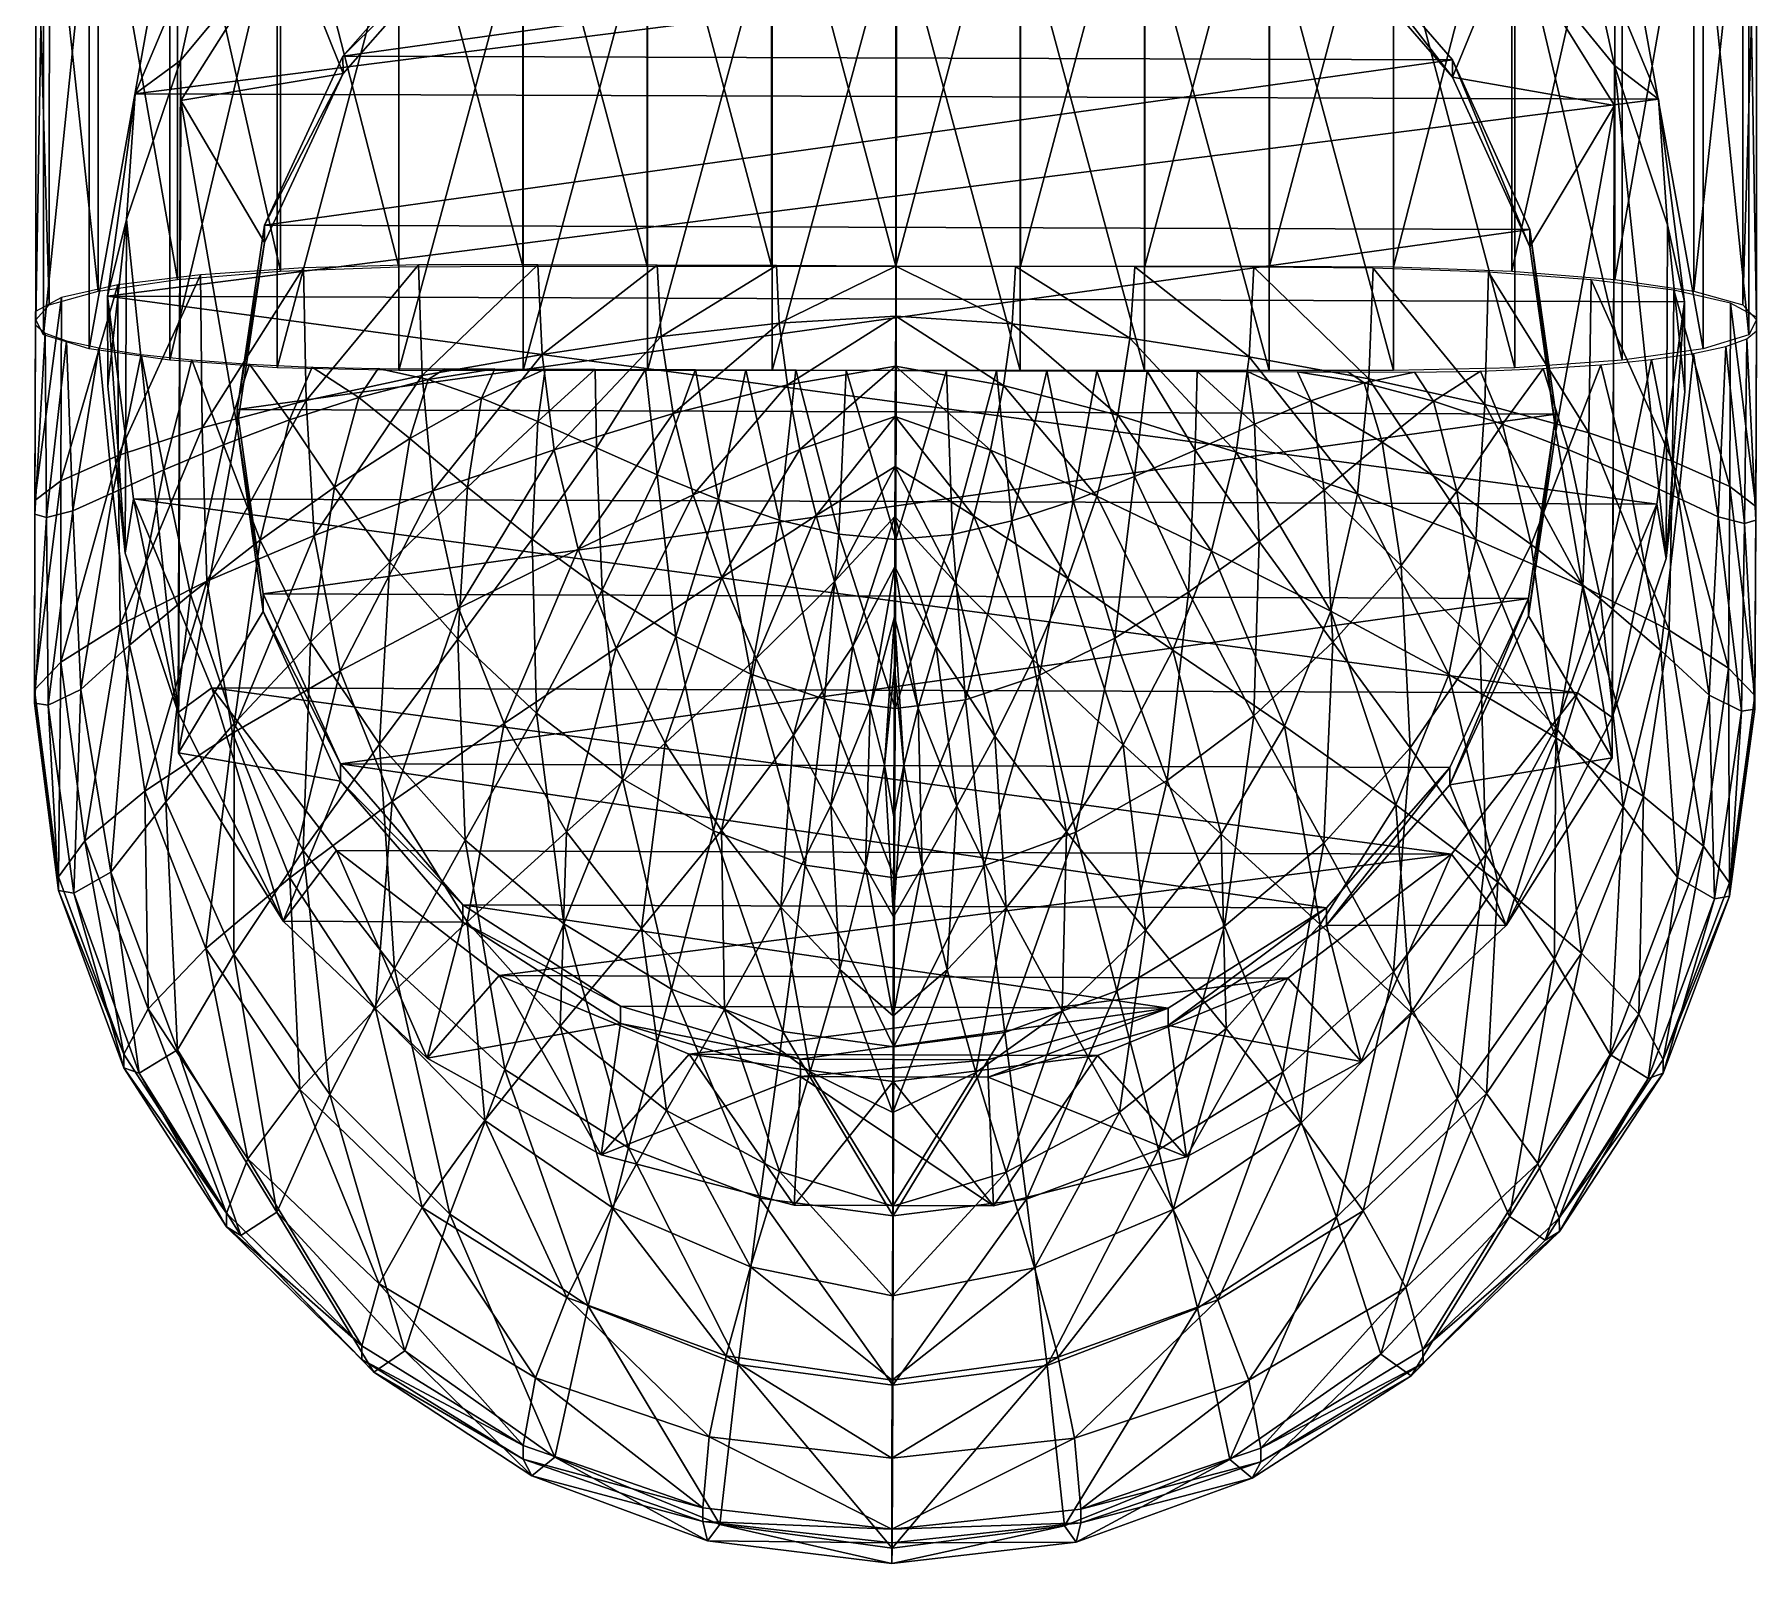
# Model space of a CAD drawing. Header units: millimetres. Extents: x 250 to 303, y -128 to 172.
# Drawn here: x 264.04 to 288.06, y -128.15 to -106.81 of the extents above; entities that cross this region are included whole.
import ezdxf

# ---------------------------------------------------------------- set-up
doc = ezdxf.new("R2010")
doc.units = ezdxf.units.MM
doc.header["$MEASUREMENT"] = 0
doc.layers.add('5550_CHROM', color=253, linetype='Continuous')

msp = doc.modelspace()

# ---------------------------------------------------------------- meshes
at = {"layer": '5550_CHROM'}
mesh = msp.add_polyface(dxfattribs=at)
corners = [(282.994, -110.054, 175.335), (284.644, -110.117, 174.819), (284.644, -103.627, 173.725), (286.08, -110.233, 173.862), (286.08, -103.751, 172.758), (287.185, -110.395, 172.54), (287.184, -103.92, 171.428), (287.868, -110.587, 170.963), (287.867, -104.121, 169.84), (288.056, -110.795, 169.257), (288.056, -104.337, 168.125), (287.949, -111.005, 167.542), (287.949, -104.555, 166.4), (287.313, -111.199, 165.948), (287.312, -104.758, 164.796), (286.185, -111.358, 164.649), (286.184, -104.924, 163.488), (284.689, -111.462, 163.79), (284.689, -105.036, 162.62), (282.993, -105.082, 162.288), (285.26, -112.352, 156.77), (284.896, -109.536, 158.441), (284.897, -109.778, 156.456), (283.817, -107.41, 156.167), (283.816, -107.168, 158.152), (286.076, -107.245, 160.814), (286.043, -116.342, 161.924), (286.078, -107.806, 156.216), (286.815, -109.468, 161.086), (286.798, -114.124, 161.654), (286.69, -107.714, 171.316), (285.6, -105.077, 170.994), (287.059, -111.797, 161.37), (287.054, -110.541, 171.661), (284.617, -105.456, 155.928), (283.86, -102.809, 170.716)]
mesh.append_faces([[corners[k] for k in face] for face in [(0, 1, 2, 2), (1, 3, 4, 4), (4, 2, 1, 1), (3, 5, 6, 6), (6, 4, 3, 3), (5, 7, 8, 8), (8, 6, 5, 5), (7, 9, 10, 10), (10, 8, 7, 7), (9, 11, 12, 12), (12, 10, 9, 9), (11, 13, 14, 14), (14, 12, 11, 11), (13, 15, 16, 16), (16, 14, 13, 13), (15, 17, 18, 18), (18, 16, 15, 15), (19, 18, 17, 17), (20, 21, 22, 22), (23, 22, 24, 24), (24, 22, 21, 21), (25, 26, 27, 27), (28, 29, 25, 25), (30, 25, 31, 31), (25, 30, 28, 28), (32, 28, 33, 33), (33, 28, 30, 30), (27, 34, 25, 25), (35, 31, 34, 34), (34, 31, 25, 25), (22, 27, 20, 20), (22, 23, 27, 27), (27, 23, 34, 34)]])
mesh = msp.add_polyface(dxfattribs=at)
corners = [(274.32, -110.044, 175.414), (276.054, -110.044, 175.414), (274.32, -103.537, 174.343), (276.056, -103.536, 174.344), (272.584, -110.044, 175.414), (272.584, -103.539, 174.34), (270.848, -110.044, 175.414), (270.848, -103.543, 174.334), (269.117, -110.054, 175.335), (269.117, -103.558, 174.249), (267.467, -110.117, 174.819), (267.467, -103.627, 173.725), (266.031, -110.233, 173.862), (266.031, -103.751, 172.758), (264.926, -110.395, 172.54), (264.927, -103.92, 171.428), (264.243, -110.587, 170.963), (264.244, -104.121, 169.84), (264.056, -110.795, 169.257), (264.056, -104.337, 168.125), (264.162, -111.005, 167.542), (264.162, -104.555, 166.4), (264.798, -111.199, 165.948), (264.799, -104.758, 164.796), (265.927, -111.358, 164.649), (265.927, -104.924, 163.488), (267.422, -111.462, 163.79), (267.422, -105.036, 162.62), (269.119, -111.502, 163.466), (269.119, -105.082, 162.288), (270.853, -111.499, 163.491), (270.853, -105.084, 162.305), (272.589, -111.499, 163.491), (272.589, -105.088, 162.3), (274.325, -111.499, 163.491), (274.325, -105.09, 162.297), (276.057, -111.499, 163.491), (276.061, -105.091, 162.296), (269.446, -111.571, 175.518), (271.117, -111.277, 175.539), (271.057, -110.027, 175.409), (272.78, -111.026, 175.522), (272.721, -110.032, 175.411), (274.426, -110.839, 175.507), (274.386, -110.038, 175.412), (276.05, -110.743, 175.499), (268.34, -107.114, 158.138), (270.062, -105.398, 155.915), (270.061, -105.156, 157.9), (268.341, -107.357, 156.153), (266.862, -112.046, 158.739), (267.245, -109.717, 156.44), (267.244, -109.475, 158.426), (272.27, -104.001, 155.745), (283.816, -107.168, 158.152), (282.109, -105.198, 157.911), (284.896, -109.536, 158.441), (266.076, -107.175, 160.797), (266.043, -116.273, 161.907), (265.321, -109.394, 161.067), (265.44, -107.64, 171.297), (265.055, -110.465, 171.642), (266.078, -107.736, 156.198), (267.556, -105.397, 155.913), (265.059, -111.721, 161.351), (266.548, -105.011, 170.977), (266.863, -112.288, 156.754), (285.6, -105.077, 170.994)]
mesh.append_faces([[corners[k] for k in face] for face in [(0, 1, 2, 2), (3, 2, 1, 1), (4, 0, 5, 5), (2, 5, 0, 0), (6, 4, 7, 7), (5, 7, 4, 4), (8, 6, 9, 9), (7, 9, 6, 6), (10, 8, 11, 11), (9, 11, 8, 8), (12, 10, 13, 13), (11, 13, 10, 10), (14, 12, 15, 15), (13, 15, 12, 12), (16, 14, 17, 17), (15, 17, 14, 14), (18, 16, 19, 19), (17, 19, 16, 16), (20, 18, 21, 21), (19, 21, 18, 18), (22, 20, 23, 23), (21, 23, 20, 20), (24, 22, 25, 25), (23, 25, 22, 22), (26, 24, 27, 27), (25, 27, 24, 24), (28, 26, 29, 29), (27, 29, 26, 26), (30, 28, 31, 31), (29, 31, 28, 28), (32, 30, 33, 33), (31, 33, 30, 30), (34, 32, 35, 35), (33, 35, 32, 32), (36, 34, 37, 37), (35, 37, 34, 34), (38, 39, 40, 40), (39, 41, 42, 42), (42, 40, 39, 39), (41, 43, 44, 44), (44, 42, 41, 41), (43, 45, 1, 1), (1, 44, 43, 43), (46, 47, 48, 48), (47, 46, 49, 49), (50, 51, 52, 52), (51, 49, 52, 52), (52, 49, 46, 46), (47, 53, 48, 48), (46, 54, 52, 52), (46, 48, 55, 55), (54, 56, 52, 52), (57, 58, 59, 59), (60, 59, 61, 61), (59, 60, 57, 57), (62, 57, 63, 63), (59, 64, 61, 61), (60, 65, 57, 57), (57, 65, 63, 63), (51, 62, 49, 49), (51, 66, 62, 62), (62, 63, 49, 49), (49, 63, 47, 47), (65, 60, 67, 67)]])
mesh = msp.add_polyface(dxfattribs=at)
corners = [(276.054, -110.044, 175.414), (277.791, -110.044, 175.414), (277.791, -103.537, 174.343), (276.056, -103.536, 174.344), (279.527, -110.044, 175.414), (279.527, -103.539, 174.34), (281.263, -110.044, 175.414), (281.263, -103.543, 174.334), (282.994, -110.054, 175.335), (282.994, -103.558, 174.249), (284.644, -103.627, 173.725), (284.689, -111.462, 163.79), (282.993, -111.502, 163.466), (282.993, -105.082, 162.288), (281.258, -111.499, 163.491), (281.258, -105.084, 162.305), (279.522, -111.499, 163.491), (279.522, -105.088, 162.3), (277.786, -111.499, 163.491), (277.786, -105.09, 162.297), (276.057, -111.499, 163.491), (276.05, -105.091, 162.296), (279.318, -111.049, 175.527), (280.979, -111.311, 175.548), (279.384, -110.056, 175.417), (277.674, -110.851, 175.51), (277.72, -110.05, 175.415), (276.05, -110.743, 175.499), (282.109, -105.198, 157.911), (283.817, -107.41, 156.167), (283.816, -107.168, 158.152), (282.11, -105.44, 155.925), (279.911, -103.785, 157.737), (268.34, -107.114, 158.138), (282.608, -103.545, 155.694), (284.617, -105.456, 155.928), (285.6, -105.077, 170.994), (265.44, -107.64, 171.297), (286.69, -107.714, 171.316), (265.055, -110.465, 171.642), (287.054, -110.541, 171.661)]
mesh.append_faces([[corners[k] for k in face] for face in [(0, 1, 2, 2), (2, 3, 0, 0), (1, 4, 5, 5), (5, 2, 1, 1), (4, 6, 7, 7), (7, 5, 4, 4), (6, 8, 9, 9), (9, 7, 6, 6), (10, 9, 8, 8), (11, 12, 13, 13), (12, 14, 15, 15), (15, 13, 12, 12), (14, 16, 17, 17), (17, 15, 14, 14), (16, 18, 19, 19), (19, 17, 16, 16), (18, 20, 21, 21), (21, 19, 18, 18), (22, 23, 24, 24), (25, 22, 26, 26), (24, 26, 22, 22), (27, 25, 0, 0), (26, 0, 25, 25), (28, 29, 30, 30), (29, 28, 31, 31), (32, 31, 28, 28), (30, 33, 28, 28), (34, 35, 31, 31), (31, 35, 29, 29), (36, 37, 38, 38), (37, 39, 38, 38), (39, 40, 38, 38)]])
mesh = msp.add_polyface(dxfattribs=at)
corners = [(268.994, -114.174, 164.166), (267.885, -115.291, 164.653), (268.224, -113.13, 164.097), (267.184, -113.869, 164.601), (269.273, -112.452, 163.734), (265.36, -115.334, 165.949), (264.683, -115.951, 166.772), (265.129, -113.206, 165.894), (264.574, -113.461, 166.727), (266.211, -114.621, 165.226), (265.84, -112.888, 165.153), (266.674, -112.539, 164.522), (267.594, -112.191, 164.023), (268.56, -111.877, 163.676), (264.205, -113.553, 167.674), (264.044, -113.505, 168.646), (264.188, -110.978, 167.41), (264.053, -110.866, 168.324), (264.485, -111.086, 166.534), (264.935, -111.187, 165.725), (265.523, -111.276, 165.008), (266.231, -111.352, 164.408), (267.035, -111.411, 163.943), (267.911, -111.453, 163.628), (269.53, -111.629, 163.494), (268.829, -111.475, 163.474), (264.036, -115.954, 170.529), (264.043, -113.315, 170.207), (264.053, -110.676, 169.885), (269.593, -113.178, 175.609), (267.936, -113.801, 175.239), (268.3, -115.691, 175.288), (264.404, -115.572, 172.047), (264.406, -113.039, 171.787), (265.232, -115.049, 173.396), (265.205, -112.689, 173.199), (266.443, -114.442, 174.484), (266.374, -112.303, 174.343), (267.825, -111.92, 175.135), (269.446, -111.571, 175.518), (264.414, -110.481, 171.493), (265.201, -110.307, 172.943), (266.354, -110.166, 174.127), (267.788, -110.07, 174.956), (269.394, -110.026, 175.368), (267.245, -109.717, 156.44), (266.862, -112.046, 158.739), (266.863, -112.288, 156.754), (267.226, -114.862, 157.068), (267.225, -114.619, 159.053), (265.059, -111.721, 161.351), (265.321, -109.394, 161.067), (265.304, -114.049, 161.635), (266.043, -116.273, 161.907), (266.076, -107.175, 160.797), (266.078, -107.736, 156.198), (266.045, -116.834, 157.308), (265.419, -113.292, 171.987), (265.055, -110.465, 171.642)]
mesh.append_faces([[corners[k] for k in face] for face in [(0, 1, 2, 2), (3, 2, 1, 1), (2, 4, 0, 0), (5, 6, 7, 7), (8, 7, 6, 6), (9, 5, 10, 10), (7, 10, 5, 5), (3, 9, 11, 11), (10, 11, 9, 9), (2, 3, 12, 12), (11, 12, 3, 3), (4, 2, 13, 13), (12, 13, 2, 2), (14, 15, 16, 16), (17, 16, 15, 15), (8, 14, 18, 18), (16, 18, 14, 14), (7, 8, 19, 19), (18, 19, 8, 8), (10, 7, 20, 20), (19, 20, 7, 7), (11, 10, 21, 21), (20, 21, 10, 10), (12, 11, 22, 22), (21, 22, 11, 11), (13, 12, 23, 23), (22, 23, 12, 12), (24, 13, 25, 25), (23, 25, 13, 13), (26, 27, 15, 15), (27, 28, 17, 17), (17, 15, 27, 27), (29, 30, 31, 31), (26, 32, 33, 33), (33, 27, 26, 26), (32, 34, 35, 35), (35, 33, 32, 32), (34, 36, 37, 37), (37, 35, 34, 34), (36, 30, 38, 38), (38, 37, 36, 36), (30, 29, 39, 39), (39, 38, 30, 30), (27, 33, 40, 40), (40, 28, 27, 27), (33, 35, 41, 41), (41, 40, 33, 33), (35, 37, 42, 42), (42, 41, 35, 35), (37, 38, 43, 43), (43, 42, 37, 37), (38, 39, 44, 44), (44, 43, 38, 38), (45, 46, 47, 47), (48, 47, 49, 49), (49, 47, 46, 46), (50, 51, 52, 52), (52, 51, 53, 53), (54, 55, 53, 53), (55, 56, 53, 53), (53, 57, 52, 52), (50, 52, 58, 58), (58, 52, 57, 57), (55, 47, 56, 56)]])
mesh = msp.add_polyface(dxfattribs=at)
corners = [(288.049, -113.398, 170.228), (288.037, -116.037, 170.55), (288.049, -113.588, 168.668), (288.058, -110.759, 169.906), (288.059, -110.949, 168.346), (287.397, -116.029, 166.792), (286.725, -115.408, 165.968), (286.971, -113.282, 165.914), (285.88, -114.689, 165.243), (286.264, -112.959, 165.171), (287.89, -113.635, 167.694), (287.925, -111.061, 167.431), (287.523, -113.541, 166.747), (287.629, -111.166, 166.554), (287.18, -111.264, 165.744), (286.592, -111.349, 165.027), (285.433, -112.604, 164.538), (285.885, -111.42, 164.425), (287.669, -115.652, 172.068), (287.685, -113.119, 171.807), (286.842, -115.124, 173.415), (286.886, -112.764, 173.219), (285.634, -114.508, 174.501), (285.717, -112.37, 174.36), (287.695, -110.562, 171.513), (286.907, -110.382, 172.962), (285.753, -110.234, 174.144), (286.043, -116.342, 161.924), (286.045, -116.903, 157.326), (286.078, -107.806, 156.216), (286.076, -107.245, 160.814), (286.798, -114.124, 161.654), (287.059, -111.797, 161.37), (286.815, -109.468, 161.086), (286.67, -113.366, 172.006), (287.054, -110.541, 171.661)]
mesh.append_faces([[corners[k] for k in face] for face in [(0, 1, 2, 2), (3, 0, 4, 4), (2, 4, 0, 0), (5, 6, 7, 7), (6, 8, 9, 9), (9, 7, 6, 6), (2, 10, 11, 11), (11, 4, 2, 2), (10, 12, 13, 13), (13, 11, 10, 10), (12, 7, 14, 14), (14, 13, 12, 12), (7, 9, 15, 15), (15, 14, 7, 7), (9, 16, 17, 17), (17, 15, 9, 9), (18, 1, 19, 19), (0, 19, 1, 1), (20, 18, 21, 21), (19, 21, 18, 18), (22, 20, 23, 23), (21, 23, 20, 20), (19, 0, 24, 24), (3, 24, 0, 0), (21, 19, 25, 25), (24, 25, 19, 19), (23, 21, 26, 26), (25, 26, 21, 21), (27, 28, 29, 29), (27, 30, 31, 31), (32, 31, 33, 33), (34, 31, 35, 35), (31, 32, 35, 35)]])
mesh = msp.add_polyface(dxfattribs=at)
corners = [(284.203, -115.347, 164.668), (283.102, -114.223, 164.178), (283.88, -113.184, 164.111), (284.914, -113.931, 164.616), (282.028, -113.171, 163.81), (282.836, -112.499, 163.746), (285.88, -114.689, 165.243), (285.433, -112.604, 164.538), (286.264, -112.959, 165.171), (284.517, -112.25, 164.038), (283.554, -111.929, 163.689), (282.586, -111.674, 163.506), (285.081, -111.474, 163.959), (285.885, -111.42, 164.425), (284.206, -111.509, 163.643), (283.288, -111.525, 163.487), (282.356, -111.521, 163.497), (282.12, -114.86, 175.669), (283.766, -115.744, 175.301), (282.49, -113.222, 175.621), (284.143, -113.858, 175.253), (285.634, -114.508, 174.501), (284.268, -111.977, 175.149), (285.717, -112.37, 174.36), (282.649, -111.617, 175.529), (284.318, -110.128, 174.971), (285.753, -110.234, 174.144), (282.711, -110.072, 175.38), (284.896, -109.536, 158.441), (285.26, -112.352, 156.77), (285.259, -112.11, 158.755), (284.878, -114.923, 157.084), (284.877, -114.681, 159.069), (286.078, -107.806, 156.216), (286.045, -116.903, 157.326)]
mesh.append_faces([[corners[k] for k in face] for face in [(0, 1, 2, 2), (2, 3, 0, 0), (1, 4, 5, 5), (5, 2, 1, 1), (6, 3, 7, 7), (7, 8, 6, 6), (3, 2, 9, 9), (9, 7, 3, 3), (2, 5, 10, 10), (10, 9, 2, 2), (11, 10, 5, 5), (7, 9, 12, 12), (12, 13, 7, 7), (9, 10, 14, 14), (14, 12, 9, 9), (10, 11, 15, 15), (15, 14, 10, 10), (16, 15, 11, 11), (17, 18, 19, 19), (20, 19, 18, 18), (20, 21, 22, 22), (23, 22, 21, 21), (19, 20, 24, 24), (22, 24, 20, 20), (22, 23, 25, 25), (26, 25, 23, 23), (24, 22, 27, 27), (25, 27, 22, 22), (28, 29, 30, 30), (29, 31, 30, 30), (30, 31, 32, 32), (33, 34, 29, 29)]])
mesh = msp.add_polyface(dxfattribs=at)
corners = [(271.957, -114.568, 163.933), (271.038, -116.282, 164.28), (270.979, -113.854, 163.868), (272.724, -112.956, 163.667), (271.878, -112.582, 163.618), (269.943, -115.25, 164.227), (270.076, -113.129, 163.8), (268.994, -114.174, 164.166), (271.056, -112.214, 163.57), (272.559, -111.487, 163.488), (271.86, -111.484, 163.487), (269.273, -112.452, 163.734), (270.272, -111.885, 163.527), (271.16, -111.482, 163.487), (269.53, -111.629, 163.494), (268.56, -111.877, 163.676), (270.46, -111.479, 163.486), (269.76, -111.477, 163.485), (268.829, -111.475, 163.474), (273.225, -113.236, 175.724), (271.622, -113.992, 175.72), (272.152, -115.374, 175.784), (268.3, -115.691, 175.288), (269.952, -114.818, 175.658), (269.593, -113.178, 175.609), (271.287, -112.609, 175.64), (272.944, -112.103, 175.626), (271.117, -111.277, 175.539), (269.446, -111.571, 175.518), (272.78, -111.026, 175.522), (271.057, -110.027, 175.409), (269.394, -110.026, 175.368), (267.244, -109.475, 158.426), (284.896, -109.536, 158.441), (266.862, -112.046, 158.739), (286.67, -113.366, 172.006), (265.055, -110.465, 171.642), (265.419, -113.292, 171.987)]
mesh.append_faces([[corners[k] for k in face] for face in [(0, 1, 2, 2), (3, 0, 4, 4), (2, 4, 0, 0), (2, 5, 6, 6), (7, 6, 5, 5), (4, 2, 8, 8), (6, 8, 2, 2), (9, 4, 10, 10), (8, 10, 4, 4), (6, 7, 11, 11), (8, 6, 12, 12), (11, 12, 6, 6), (10, 8, 13, 13), (12, 13, 8, 8), (12, 11, 14, 14), (15, 14, 11, 11), (13, 12, 16, 16), (14, 16, 12, 12), (16, 14, 17, 17), (18, 17, 14, 14), (19, 20, 21, 21), (22, 23, 24, 24), (23, 20, 25, 25), (25, 24, 23, 23), (26, 25, 20, 20), (24, 25, 27, 27), (27, 28, 24, 24), (25, 26, 29, 29), (29, 27, 25, 25), (30, 31, 28, 28), (32, 33, 34, 34), (35, 36, 37, 37)]])
mesh = msp.add_polyface(dxfattribs=at)
corners = [(276.041, -116.217, 164.081), (276.05, -113.858, 163.786), (276.842, -113.79, 163.778), (276.057, -111.499, 163.491), (276.758, -111.501, 163.492), (277.025, -116.095, 164.071), (277.672, -113.6, 163.753), (277.458, -111.504, 163.492), (278.058, -115.752, 164.042), (278.524, -113.319, 163.717), (278.158, -111.506, 163.493), (279.106, -115.235, 163.997), (279.382, -112.979, 163.673), (280.137, -114.596, 163.94), (278.857, -111.509, 163.494), (280.23, -112.611, 163.626), (281.121, -113.889, 163.877), (279.557, -111.511, 163.494), (282.146, -115.292, 164.238), (282.028, -113.171, 163.81), (283.102, -114.223, 164.178), (281.055, -112.249, 163.579), (280.257, -111.513, 163.495), (281.842, -111.925, 163.537), (282.836, -112.499, 163.746), (280.957, -111.516, 163.495), (282.586, -111.674, 163.506), (281.657, -111.518, 163.496), (282.356, -111.521, 163.497), (276.038, -114.239, 175.926), (276.613, -115.352, 176.006), (276.04, -113.54, 175.84), (276.88, -114.453, 175.908), (277.964, -115.532, 175.91), (277.14, -113.532, 175.808), (276.043, -112.841, 175.755), (278.451, -114.405, 175.822), (279.916, -115.401, 175.791), (278.858, -113.256, 175.729), (280.455, -114.022, 175.728), (277.373, -112.611, 175.708), (276.045, -112.142, 175.67), (282.12, -114.86, 175.669), (280.801, -112.642, 175.649), (282.49, -113.222, 175.621), (279.147, -112.125, 175.631), (277.555, -111.71, 175.608), (276.048, -111.442, 175.584), (280.979, -111.311, 175.548), (282.649, -111.617, 175.529), (279.318, -111.049, 175.527), (277.674, -110.851, 175.51), (276.05, -110.743, 175.499), (281.048, -110.061, 175.418), (282.711, -110.072, 175.38), (279.384, -110.056, 175.417), (284.877, -114.681, 159.069), (267.225, -114.619, 159.053), (285.259, -112.11, 158.755), (266.862, -112.046, 158.739), (284.896, -109.536, 158.441), (286.67, -113.366, 172.006), (287.054, -110.541, 171.661), (265.055, -110.465, 171.642)]
mesh.append_faces([[corners[k] for k in face] for face in [(0, 1, 2, 2), (1, 3, 4, 4), (4, 2, 1, 1), (5, 2, 6, 6), (2, 4, 7, 7), (7, 6, 2, 2), (8, 6, 9, 9), (6, 7, 10, 10), (10, 9, 6, 6), (11, 9, 12, 12), (12, 13, 11, 11), (9, 10, 14, 14), (14, 12, 9, 9), (13, 12, 15, 15), (15, 16, 13, 13), (12, 14, 17, 17), (17, 15, 12, 12), (18, 16, 19, 19), (19, 20, 18, 18), (16, 15, 21, 21), (21, 19, 16, 16), (15, 17, 22, 22), (22, 21, 15, 15), (19, 21, 23, 23), (23, 24, 19, 19), (21, 22, 25, 25), (25, 23, 21, 21), (24, 23, 26, 26), (23, 25, 27, 27), (27, 26, 23, 23), (26, 27, 28, 28), (29, 30, 31, 31), (32, 33, 34, 34), (31, 32, 35, 35), (34, 35, 32, 32), (36, 37, 38, 38), (39, 38, 37, 37), (34, 36, 40, 40), (38, 40, 36, 36), (35, 34, 41, 41), (40, 41, 34, 34), (39, 42, 43, 43), (44, 43, 42, 42), (38, 39, 45, 45), (43, 45, 39, 39), (40, 38, 46, 46), (45, 46, 38, 38), (41, 40, 47, 47), (46, 47, 40, 40), (43, 44, 48, 48), (49, 48, 44, 44), (45, 43, 50, 50), (48, 50, 43, 43), (46, 45, 51, 51), (50, 51, 45, 45), (47, 46, 52, 52), (51, 52, 46, 46), (48, 49, 53, 53), (54, 53, 49, 49), (53, 55, 48, 48), (56, 57, 58, 58), (57, 59, 58, 58), (58, 59, 60, 60), (61, 62, 63, 63)]])
mesh = msp.add_polyface(dxfattribs=at)
corners = [(276.05, -113.858, 163.786), (276.041, -116.217, 164.081), (275.259, -113.785, 163.776), (276.057, -111.499, 163.491), (275.359, -111.496, 163.49), (275.059, -116.088, 164.07), (274.43, -113.589, 163.75), (274.659, -111.494, 163.49), (274.028, -115.738, 164.038), (273.58, -113.302, 163.713), (273.959, -111.492, 163.489), (272.984, -115.214, 163.992), (272.724, -112.956, 163.667), (271.957, -114.568, 163.933), (273.259, -111.489, 163.489), (272.559, -111.487, 163.488), (271.878, -112.582, 163.618), (275.454, -115.348, 176.005), (276.038, -114.239, 175.926), (276.04, -113.54, 175.84), (274.103, -115.519, 175.907), (275.195, -114.447, 175.907), (274.94, -113.524, 175.806), (276.043, -112.841, 175.755), (272.152, -115.374, 175.784), (273.623, -114.388, 175.818), (273.225, -113.236, 175.724), (274.714, -112.602, 175.706), (276.045, -112.142, 175.67), (271.622, -113.992, 175.72), (272.944, -112.103, 175.626), (274.539, -111.7, 175.605), (276.048, -111.442, 175.584), (274.426, -110.839, 175.507), (272.78, -111.026, 175.522), (276.05, -110.743, 175.499)]
mesh.append_faces([[corners[k] for k in face] for face in [(0, 1, 2, 2), (3, 0, 4, 4), (2, 4, 0, 0), (2, 5, 6, 6), (4, 2, 7, 7), (6, 7, 2, 2), (6, 8, 9, 9), (7, 6, 10, 10), (9, 10, 6, 6), (9, 11, 12, 12), (13, 12, 11, 11), (10, 9, 14, 14), (12, 14, 9, 9), (14, 12, 15, 15), (16, 15, 12, 12), (17, 18, 19, 19), (20, 21, 22, 22), (21, 19, 23, 23), (23, 22, 21, 21), (24, 25, 26, 26), (25, 22, 27, 27), (27, 26, 25, 25), (22, 23, 28, 28), (28, 27, 22, 22), (29, 26, 30, 30), (26, 27, 31, 31), (31, 30, 26, 26), (27, 28, 32, 32), (32, 31, 27, 27), (30, 31, 33, 33), (33, 34, 30, 30), (31, 32, 35, 35), (35, 33, 31, 31)]])
mesh = msp.add_polyface(dxfattribs=at)
corners = [(269.061, -119.843, 165.173), (268.159, -121.603, 165.695), (267.784, -118.2, 165.223), (270.046, -118.055, 164.697), (268.851, -116.716, 164.684), (269.943, -115.25, 164.227), (266.818, -119.649, 165.827), (266.03, -120.977, 166.567), (265.871, -117.519, 165.919), (265.104, -118.499, 166.708), (266.82, -116.424, 165.245), (267.885, -115.291, 164.653), (268.994, -114.174, 164.166), (264.585, -118.795, 167.983), (264.374, -118.756, 169.287), (264.228, -116.171, 167.858), (264.037, -116.144, 168.968), (264.683, -115.951, 166.772), (265.36, -115.334, 165.949), (266.211, -114.621, 165.226), (267.184, -113.869, 164.601), (264.205, -113.553, 167.674), (264.044, -113.505, 168.646), (264.574, -113.461, 166.727), (265.281, -121.041, 171.15), (264.374, -118.566, 170.848), (264.036, -115.954, 170.529), (267.739, -121.531, 173.733), (268.794, -120.408, 174.619), (267.599, -118.58, 174.611), (270.073, -119.191, 175.273), (269.028, -117.514, 175.295), (265.621, -120.407, 172.484), (264.737, -118.061, 172.281), (266.426, -119.566, 173.658), (265.575, -117.372, 173.547), (266.8, -116.562, 174.57), (268.3, -115.691, 175.288), (270.589, -116.427, 175.675), (269.952, -114.818, 175.658), (264.404, -115.572, 172.047), (265.232, -115.049, 173.396), (266.443, -114.442, 174.484), (267.936, -113.801, 175.239), (268.305, -116.987, 159.343), (267.226, -114.862, 157.068), (267.225, -114.619, 159.053), (268.305, -117.23, 157.358), (270.013, -119.2, 157.599), (270.012, -118.957, 159.584), (269.514, -121.095, 157.83), (268.249, -118.197, 172.587), (267.506, -119.184, 157.596), (265.419, -113.292, 171.987), (266.043, -116.273, 161.907), (266.509, -115.93, 172.309), (266.045, -116.834, 157.308), (266.863, -112.288, 156.754)]
mesh.append_faces([[corners[k] for k in face] for face in [(0, 1, 2, 2), (3, 0, 4, 4), (2, 4, 0, 0), (4, 5, 3, 3), (6, 7, 8, 8), (9, 8, 7, 7), (2, 6, 10, 10), (8, 10, 6, 6), (4, 2, 11, 11), (10, 11, 2, 2), (5, 4, 12, 12), (11, 12, 4, 4), (13, 14, 15, 15), (16, 15, 14, 14), (9, 13, 17, 17), (15, 17, 13, 13), (8, 9, 18, 18), (17, 18, 9, 9), (10, 8, 19, 19), (18, 19, 8, 8), (11, 10, 20, 20), (19, 20, 10, 10), (15, 16, 21, 21), (22, 21, 16, 16), (17, 15, 23, 23), (21, 23, 15, 15), (24, 25, 14, 14), (25, 26, 16, 16), (16, 14, 25, 25), (22, 16, 26, 26), (27, 28, 29, 29), (28, 30, 31, 31), (31, 29, 28, 28), (24, 32, 33, 33), (33, 25, 24, 24), (32, 34, 35, 35), (35, 33, 32, 32), (34, 29, 36, 36), (36, 35, 34, 34), (29, 31, 37, 37), (37, 36, 29, 29), (31, 38, 39, 39), (39, 37, 31, 31), (25, 33, 40, 40), (40, 26, 25, 25), (33, 35, 41, 41), (41, 40, 33, 33), (35, 36, 42, 42), (42, 41, 35, 35), (36, 37, 43, 43), (43, 42, 36, 36), (44, 45, 46, 46), (45, 44, 47, 47), (48, 47, 49, 49), (49, 47, 44, 44), (50, 51, 52, 52), (53, 54, 55, 55), (56, 52, 54, 54), (51, 55, 52, 52), (52, 55, 54, 54), (57, 45, 56, 56), (48, 52, 47, 47), (52, 56, 47, 47), (47, 56, 45, 45)]])
mesh = msp.add_polyface(dxfattribs=at)
corners = [(287.681, -118.647, 170.869), (286.756, -121.115, 171.169), (287.681, -118.837, 169.308), (288.037, -116.037, 170.55), (288.037, -116.227, 168.99), (288.049, -113.588, 168.668), (286.015, -121.046, 166.584), (285.238, -119.713, 165.843), (286.2, -117.59, 165.937), (286.958, -118.575, 166.728), (287.472, -118.874, 168.004), (287.849, -116.253, 167.879), (287.397, -116.029, 166.792), (286.725, -115.408, 165.968), (285.259, -116.488, 165.261), (285.88, -114.689, 165.243), (287.89, -113.635, 167.694), (287.523, -113.541, 166.747), (286.971, -113.282, 165.914), (286.417, -120.479, 172.502), (287.318, -118.139, 172.301), (285.617, -119.632, 173.675), (286.482, -117.445, 173.566), (285.262, -116.626, 174.586), (287.669, -115.652, 172.068), (286.842, -115.124, 173.415), (285.634, -114.508, 174.501), (286.798, -114.124, 161.654), (286.67, -113.366, 172.006), (286.043, -116.342, 161.924), (285.561, -115.996, 172.326), (284.878, -114.923, 157.084), (285.26, -112.352, 156.77), (286.045, -116.903, 157.326)]
mesh.append_faces([[corners[k] for k in face] for face in [(0, 1, 2, 2), (3, 0, 4, 4), (2, 4, 0, 0), (4, 5, 3, 3), (6, 7, 8, 8), (8, 9, 6, 6), (2, 10, 11, 11), (11, 4, 2, 2), (10, 9, 12, 12), (12, 11, 10, 10), (9, 8, 13, 13), (13, 12, 9, 9), (8, 14, 15, 15), (15, 13, 8, 8), (4, 11, 16, 16), (16, 5, 4, 4), (11, 12, 17, 17), (17, 16, 11, 11), (18, 17, 12, 12), (19, 1, 20, 20), (0, 20, 1, 1), (21, 19, 22, 22), (20, 22, 19, 19), (22, 23, 21, 21), (20, 0, 24, 24), (3, 24, 0, 0), (22, 20, 25, 25), (24, 25, 20, 20), (23, 22, 26, 26), (25, 26, 22, 22), (27, 28, 29, 29), (28, 30, 29, 29), (31, 32, 33, 33)]])
mesh = msp.add_polyface(dxfattribs=at)
corners = [(276.033, -118.577, 164.376), (276.025, -120.936, 164.671), (274.789, -118.403, 164.37), (276.041, -116.217, 164.081), (275.059, -116.088, 164.07), (275.259, -113.785, 163.776), (274.028, -115.738, 164.038), (273.507, -117.924, 164.352), (274.43, -113.589, 163.75), (276.016, -120.503, 176.022), (276.021, -119.123, 176.223), (275.628, -118.424, 176.148), (276.025, -117.729, 176.276), (275.894, -117.008, 176.191), (276.03, -116.337, 176.181), (276.033, -115.638, 176.096), (274.857, -121.285, 175.646), (275.27, -119.859, 175.966), (274.45, -118.987, 175.921), (275.147, -117.571, 176.071), (275.696, -116.208, 176.1), (276.035, -114.938, 176.011), (274.624, -116.591, 175.991), (273.618, -117.92, 175.879), (275.454, -115.348, 176.005), (276.038, -114.239, 175.926), (275.195, -114.447, 175.907), (274.103, -115.519, 175.907), (276.04, -113.54, 175.84), (274.94, -113.524, 175.806), (273.623, -114.388, 175.818), (270.012, -118.957, 159.584), (268.305, -116.987, 159.343), (282.06, -118.999, 159.595), (265.419, -113.292, 171.987), (266.509, -115.93, 172.309), (285.561, -115.996, 172.326), (268.249, -118.197, 172.587), (283.805, -118.251, 172.601)]
mesh.append_faces([[corners[k] for k in face] for face in [(0, 1, 2, 2), (3, 0, 4, 4), (2, 4, 0, 0), (4, 5, 3, 3), (4, 2, 6, 6), (7, 6, 2, 2), (6, 8, 4, 4), (9, 10, 11, 11), (10, 12, 13, 13), (13, 11, 10, 10), (14, 12, 15, 15), (15, 13, 12, 12), (16, 17, 18, 18), (17, 11, 19, 19), (19, 18, 17, 17), (11, 13, 20, 20), (20, 19, 11, 11), (13, 15, 21, 21), (21, 20, 13, 13), (18, 19, 22, 22), (22, 23, 18, 18), (19, 20, 24, 24), (24, 22, 19, 19), (20, 21, 25, 25), (25, 24, 20, 20), (22, 24, 26, 26), (26, 27, 22, 22), (28, 26, 24, 24), (29, 30, 27, 27), (12, 14, 15, 15), (31, 32, 33, 33), (34, 35, 36, 36), (35, 37, 38, 38)]])
mesh = msp.add_polyface(dxfattribs=at)
corners = [(279.134, -120.154, 164.692), (278.563, -117.942, 164.356), (279.835, -117.223, 164.328), (280.639, -119.252, 164.704), (278.058, -115.752, 164.042), (279.106, -115.235, 163.997), (278.524, -113.319, 163.717), (281.45, -121.292, 165.117), (282.023, -118.096, 164.707), (281.044, -116.317, 164.289), (280.137, -114.596, 163.94), (282.146, -115.292, 164.238), (281.121, -113.889, 163.877), (279.536, -119.31, 175.663), (278.433, -117.937, 175.883), (278.371, -120.433, 175.648), (280.66, -120.681, 175.244), (280.591, -117.969, 175.679), (281.97, -119.232, 175.283), (279.225, -116.722, 175.841), (277.964, -115.532, 175.91), (281.472, -116.465, 175.685), (283.026, -117.562, 175.307), (279.916, -115.401, 175.791), (278.451, -114.405, 175.822), (282.12, -114.86, 175.669), (280.455, -114.022, 175.728), (279.853, -120.639, 157.779), (282.06, -118.999, 159.595), (282.06, -119.241, 157.609), (279.852, -120.397, 159.764), (270.012, -118.957, 159.584), (268.305, -116.987, 159.343), (283.781, -117.041, 159.357), (286.67, -113.366, 172.006), (265.419, -113.292, 171.987), (285.561, -115.996, 172.326), (266.509, -115.93, 172.309), (283.805, -118.251, 172.601)]
mesh.append_faces([[corners[k] for k in face] for face in [(0, 1, 2, 2), (2, 3, 0, 0), (1, 4, 5, 5), (5, 2, 1, 1), (6, 5, 4, 4), (7, 3, 8, 8), (3, 2, 9, 9), (9, 8, 3, 3), (2, 5, 10, 10), (10, 9, 2, 2), (8, 9, 11, 11), (9, 10, 12, 12), (12, 11, 9, 9), (13, 14, 15, 15), (13, 16, 17, 17), (18, 17, 16, 16), (14, 13, 19, 19), (17, 19, 13, 13), (19, 20, 14, 14), (17, 18, 21, 21), (22, 21, 18, 18), (19, 17, 23, 23), (21, 23, 17, 17), (20, 19, 24, 24), (23, 24, 19, 19), (21, 22, 25, 25), (23, 21, 26, 26), (25, 26, 21, 21), (27, 28, 29, 29), (30, 31, 28, 28), (28, 32, 33, 33), (34, 35, 36, 36), (36, 37, 38, 38)]])
mesh = msp.add_polyface(dxfattribs=at)
corners = [(274.789, -118.403, 164.37), (274.478, -120.724, 164.676), (273.507, -117.924, 164.352), (272.921, -120.133, 164.687), (272.241, -117.196, 164.322), (271.422, -119.22, 164.696), (274.028, -115.738, 164.038), (272.984, -115.214, 163.992), (273.58, -113.302, 163.713), (270.596, -121.254, 165.107), (270.046, -118.055, 164.697), (271.038, -116.282, 164.28), (271.957, -114.568, 163.933), (269.943, -115.25, 164.227), (270.979, -113.854, 163.868), (273.662, -120.417, 175.644), (274.45, -118.987, 175.921), (273.618, -117.92, 175.879), (272.505, -119.286, 175.657), (271.372, -120.649, 175.236), (271.459, -117.937, 175.671), (270.073, -119.191, 175.273), (272.833, -116.7, 175.835), (274.624, -116.591, 175.991), (274.103, -115.519, 175.907), (270.589, -116.427, 175.675), (269.028, -117.514, 175.295), (272.152, -115.374, 175.784), (273.623, -114.388, 175.818), (271.622, -113.992, 175.72), (269.952, -114.818, 175.658), (272.21, -120.37, 159.757), (270.013, -119.2, 157.599), (270.012, -118.957, 159.584), (267.225, -114.619, 159.053), (284.877, -114.681, 159.069), (268.305, -116.987, 159.343), (270.521, -119.94, 172.801), (283.805, -118.251, 172.601), (268.249, -118.197, 172.587)]
mesh.append_faces([[corners[k] for k in face] for face in [(0, 1, 2, 2), (2, 3, 4, 4), (5, 4, 3, 3), (6, 2, 7, 7), (4, 7, 2, 2), (7, 8, 6, 6), (5, 9, 10, 10), (4, 5, 11, 11), (10, 11, 5, 5), (7, 4, 12, 12), (11, 12, 4, 4), (11, 10, 13, 13), (13, 14, 11, 11), (15, 16, 17, 17), (17, 18, 15, 15), (19, 18, 20, 20), (20, 21, 19, 19), (18, 17, 22, 22), (22, 20, 18, 18), (17, 23, 24, 24), (24, 22, 17, 17), (21, 20, 25, 25), (25, 26, 21, 21), (20, 22, 27, 27), (27, 25, 20, 20), (22, 24, 28, 28), (28, 27, 22, 22), (25, 27, 29, 29), (29, 30, 25, 25), (31, 32, 33, 33), (34, 35, 36, 36), (37, 38, 39, 39)]])
mesh = msp.add_polyface(dxfattribs=at)
corners = [(276.025, -120.936, 164.671), (276.033, -118.577, 164.376), (277.278, -118.412, 164.372), (276.041, -116.217, 164.081), (277.025, -116.095, 164.071), (276.842, -113.79, 163.778), (277.572, -120.735, 164.679), (278.563, -117.942, 164.356), (278.058, -115.752, 164.042), (277.672, -113.6, 163.753), (276.021, -119.123, 176.223), (276.016, -120.503, 176.022), (276.418, -118.427, 176.148), (276.025, -117.729, 176.276), (276.162, -117.009, 176.191), (276.033, -115.638, 176.096), (276.767, -119.864, 175.967), (276.905, -117.577, 176.072), (277.593, -118.998, 175.923), (276.366, -116.21, 176.1), (276.035, -114.938, 176.011), (278.371, -120.433, 175.648), (278.433, -117.937, 175.883), (277.435, -116.601, 175.993), (276.613, -115.352, 176.006), (276.038, -114.239, 175.926), (277.964, -115.532, 175.91), (276.88, -114.453, 175.908), (276.04, -113.54, 175.84), (278.451, -114.405, 175.822), (277.14, -113.532, 175.808), (284.877, -114.681, 159.069), (283.781, -117.041, 159.357), (268.305, -116.987, 159.343), (281.521, -119.978, 172.81), (283.805, -118.251, 172.601), (270.521, -119.94, 172.801)]
mesh.append_faces([[corners[k] for k in face] for face in [(0, 1, 2, 2), (1, 3, 4, 4), (4, 2, 1, 1), (5, 4, 3, 3), (6, 2, 7, 7), (2, 4, 8, 8), (8, 7, 2, 2), (9, 8, 4, 4), (10, 11, 12, 12), (13, 10, 14, 14), (12, 14, 10, 10), (14, 15, 13, 13), (12, 16, 17, 17), (18, 17, 16, 16), (14, 12, 19, 19), (17, 19, 12, 12), (15, 14, 20, 20), (19, 20, 14, 14), (18, 21, 22, 22), (17, 18, 23, 23), (22, 23, 18, 18), (19, 17, 24, 24), (23, 24, 17, 17), (20, 19, 25, 25), (24, 25, 19, 19), (23, 22, 26, 26), (24, 23, 27, 27), (26, 27, 23, 23), (27, 28, 24, 24), (29, 30, 26, 26), (31, 32, 33, 33), (34, 35, 36, 36)]])
mesh = msp.add_polyface(dxfattribs=at)
corners = [(283.883, -121.657, 165.709), (282.995, -119.891, 165.185), (284.283, -118.257, 165.238), (282.023, -118.096, 164.707), (283.227, -116.766, 164.697), (282.146, -115.292, 164.238), (285.238, -119.713, 165.843), (285.259, -116.488, 165.261), (286.2, -117.59, 165.937), (284.203, -115.347, 164.668), (283.102, -114.223, 164.178), (284.914, -113.931, 164.616), (285.88, -114.689, 165.243), (281.97, -119.232, 175.283), (283.241, -120.458, 174.632), (283.026, -117.562, 175.307), (284.449, -118.639, 174.626), (285.617, -119.632, 173.675), (285.262, -116.626, 174.586), (283.766, -115.744, 175.301), (282.12, -114.86, 175.669), (284.143, -113.858, 175.253), (285.634, -114.508, 174.501), (284.877, -114.681, 159.069), (283.782, -117.283, 157.371), (283.781, -117.041, 159.357), (284.878, -114.923, 157.084), (282.06, -119.241, 157.609), (282.06, -118.999, 159.595), (283.805, -118.251, 172.601), (284.567, -119.243, 157.611), (285.561, -115.996, 172.326), (281.521, -119.978, 172.81), (282.545, -121.14, 157.841), (286.045, -116.903, 157.326), (286.043, -116.342, 161.924)]
mesh.append_faces([[corners[k] for k in face] for face in [(0, 1, 2, 2), (1, 3, 4, 4), (4, 2, 1, 1), (5, 4, 3, 3), (6, 2, 7, 7), (7, 8, 6, 6), (2, 4, 9, 9), (9, 7, 2, 2), (4, 5, 10, 10), (10, 9, 4, 4), (7, 9, 11, 11), (11, 12, 7, 7), (13, 14, 15, 15), (16, 15, 14, 14), (16, 17, 18, 18), (15, 16, 19, 19), (18, 19, 16, 16), (19, 20, 15, 15), (19, 18, 21, 21), (22, 21, 18, 18), (23, 24, 25, 25), (24, 23, 26, 26), (24, 27, 25, 25), (25, 27, 28, 28), (29, 30, 31, 31), (32, 33, 29, 29), (34, 35, 30, 30), (35, 31, 30, 30), (33, 27, 30, 30), (26, 34, 24, 24), (34, 30, 24, 24), (24, 30, 27, 27)]])
mesh = msp.add_polyface(dxfattribs=at)
corners = [(276.025, -120.936, 164.671), (276.016, -123.295, 164.967), (274.478, -120.724, 164.676), (274.157, -123.047, 164.987), (274.789, -118.403, 164.37), (272.921, -120.133, 164.687), (272.321, -122.347, 165.04), (273.507, -117.924, 164.352), (271.422, -119.22, 164.696), (276.004, -124.411, 174.568), (276.008, -123.162, 175.19), (274.428, -122.677, 175.177), (276.012, -121.855, 175.677), (274.857, -121.285, 175.646), (276.016, -120.503, 176.022), (275.27, -119.859, 175.966), (275.628, -118.424, 176.148), (274.024, -124.006, 174.562), (272.853, -121.827, 175.198), (272.095, -123.18, 174.58), (273.662, -120.417, 175.644), (274.45, -118.987, 175.921), (272.505, -119.286, 175.657), (271.372, -120.649, 175.236), (277.337, -121.12, 159.851), (274.72, -121.353, 157.864), (274.719, -121.111, 159.849), (272.211, -120.612, 157.772), (272.21, -120.37, 159.757), (270.012, -118.957, 159.584), (279.852, -120.397, 159.764), (273.17, -121.04, 172.936), (274.632, -123.146, 158.082), (276.016, -121.422, 172.984), (271.941, -122.444, 157.996), (270.521, -119.94, 172.801), (277.414, -123.156, 158.085), (281.521, -119.978, 172.81), (278.864, -121.06, 172.941)]
mesh.append_faces([[corners[k] for k in face] for face in [(0, 1, 2, 2), (3, 2, 1, 1), (2, 4, 0, 0), (2, 3, 5, 5), (6, 5, 3, 3), (5, 7, 2, 2), (5, 6, 8, 8), (9, 10, 11, 11), (10, 12, 13, 13), (13, 11, 10, 10), (12, 14, 15, 15), (15, 13, 12, 12), (16, 15, 14, 14), (17, 11, 18, 18), (18, 19, 17, 17), (11, 13, 20, 20), (20, 18, 11, 11), (21, 20, 13, 13), (18, 20, 22, 22), (22, 23, 18, 18), (24, 25, 26, 26), (25, 27, 26, 26), (26, 27, 28, 28), (28, 29, 30, 30), (31, 32, 33, 33), (32, 31, 34, 34), (35, 34, 31, 31), (32, 36, 33, 33), (25, 34, 27, 27), (36, 32, 25, 25), (32, 34, 25, 25), (31, 37, 35, 35), (33, 38, 31, 31)]])
mesh = msp.add_polyface(dxfattribs=at)
corners = [(278.633, -127.386, 171.931), (275.995, -127.668, 171.964), (278.633, -127.576, 170.37), (275.995, -127.858, 170.403), (281.144, -126.726, 170.267), (275.997, -128.146, 168.043), (278.57, -127.848, 168.058), (275.999, -127.933, 165.778), (278.403, -127.619, 165.837), (276.008, -125.655, 165.262), (278.164, -125.382, 165.306), (276.016, -123.295, 164.967), (277.877, -123.06, 164.991), (276.025, -120.936, 164.671), (277.572, -120.735, 164.679), (277.278, -118.412, 164.372), (281.025, -126.957, 168.085), (280.712, -126.693, 165.984), (280.261, -124.581, 165.414), (279.717, -122.373, 165.047), (279.134, -120.154, 164.692), (278.563, -117.942, 164.356), (280.639, -119.252, 164.704), (275.997, -126.676, 172.946), (278.546, -126.395, 172.931), (276, -125.587, 173.817), (278.318, -125.265, 173.813), (276.004, -124.411, 174.568), (277.986, -124.02, 174.566), (276.008, -123.162, 175.19), (277.59, -122.687, 175.18), (276.012, -121.855, 175.677), (277.17, -121.293, 175.648), (276.016, -120.503, 176.022), (276.767, -119.864, 175.967), (276.418, -118.427, 176.148), (280.976, -125.589, 172.882), (281.144, -126.535, 171.828), (280.546, -124.467, 173.808), (279.921, -123.207, 174.587), (279.172, -121.849, 175.204), (278.371, -120.433, 175.648), (277.593, -118.998, 175.923), (279.536, -119.31, 175.663), (280.66, -120.681, 175.244), (274.72, -121.353, 157.864), (277.337, -121.12, 159.851), (277.338, -121.362, 157.866), (279.853, -120.639, 157.779), (279.852, -120.397, 159.764), (274.719, -121.111, 159.849), (272.21, -120.37, 159.757), (280.109, -122.473, 158.003), (278.864, -121.06, 172.941), (277.414, -123.156, 158.085), (276.016, -121.422, 172.984), (281.521, -119.978, 172.81), (273.17, -121.04, 172.936)]
mesh.append_faces([[corners[k] for k in face] for face in [(0, 1, 2, 2), (3, 2, 1, 1), (2, 4, 0, 0), (3, 5, 6, 6), (6, 2, 3, 3), (5, 7, 8, 8), (8, 6, 5, 5), (7, 9, 10, 10), (10, 8, 7, 7), (9, 11, 12, 12), (12, 10, 9, 9), (11, 13, 14, 14), (14, 12, 11, 11), (15, 14, 13, 13), (2, 6, 16, 16), (16, 4, 2, 2), (6, 8, 17, 17), (17, 16, 6, 6), (8, 10, 18, 18), (18, 17, 8, 8), (10, 12, 19, 19), (19, 18, 10, 10), (12, 14, 20, 20), (20, 19, 12, 12), (21, 20, 14, 14), (19, 20, 22, 22), (23, 1, 24, 24), (0, 24, 1, 1), (25, 23, 26, 26), (24, 26, 23, 23), (27, 25, 28, 28), (26, 28, 25, 25), (29, 27, 30, 30), (28, 30, 27, 27), (31, 29, 32, 32), (30, 32, 29, 29), (33, 31, 34, 34), (32, 34, 31, 31), (34, 35, 33, 33), (24, 0, 36, 36), (37, 36, 0, 0), (26, 24, 38, 38), (36, 38, 24, 24), (28, 26, 39, 39), (38, 39, 26, 26), (30, 28, 40, 40), (39, 40, 28, 28), (32, 30, 41, 41), (40, 41, 30, 30), (34, 32, 42, 42), (41, 42, 32, 32), (41, 40, 43, 43), (44, 43, 40, 40), (45, 46, 47, 47), (48, 47, 49, 49), (49, 47, 46, 46), (46, 50, 49, 49), (50, 51, 49, 49), (52, 53, 54, 54), (55, 54, 53, 53), (47, 54, 45, 45), (54, 47, 52, 52), (48, 52, 47, 47), (53, 56, 57, 57)]])
mesh = msp.add_polyface(dxfattribs=at)
corners = [(270.976, -126.922, 168.077), (270.855, -126.69, 170.258), (268.77, -125.476, 168.094), (268.603, -125.297, 170.087), (271.295, -126.66, 165.976), (269.201, -125.177, 166.169), (271.762, -124.552, 165.407), (269.833, -123.27, 165.547), (272.321, -122.347, 165.04), (270.596, -121.254, 165.107), (271.422, -119.22, 164.696), (266.913, -123.57, 168.092), (266.715, -123.448, 169.861), (267.418, -123.245, 166.377), (268.159, -121.603, 165.695), (269.061, -119.843, 165.173), (270.046, -118.055, 164.697), (265.495, -121.304, 168.059), (265.282, -121.231, 169.59), (266.03, -120.977, 166.567), (266.818, -119.649, 165.827), (267.784, -118.2, 165.223), (264.585, -118.795, 167.983), (264.374, -118.756, 169.287), (265.104, -118.499, 166.708), (273.359, -127.367, 171.926), (270.854, -126.5, 171.819), (268.602, -125.107, 171.648), (266.714, -123.257, 171.422), (265.281, -121.041, 171.15), (271.026, -125.555, 172.873), (268.845, -124.243, 172.782), (271.462, -124.435, 173.8), (269.446, -123.178, 173.778), (272.095, -123.18, 174.58), (270.32, -121.963, 174.604), (272.853, -121.827, 175.198), (271.372, -120.649, 175.236), (267.013, -122.5, 172.652), (267.739, -121.531, 173.733), (268.794, -120.408, 174.619), (270.073, -119.191, 175.273), (265.621, -120.407, 172.484), (266.426, -119.566, 173.658), (267.599, -118.58, 174.611), (270.013, -119.2, 157.599), (272.21, -120.37, 159.757), (272.211, -120.612, 157.772), (268.249, -118.197, 172.587), (269.514, -121.095, 157.83), (270.521, -119.94, 172.801), (271.941, -122.444, 157.996), (267.506, -119.184, 157.596)]
mesh.append_faces([[corners[k] for k in face] for face in [(0, 1, 2, 2), (3, 2, 1, 1), (4, 0, 5, 5), (2, 5, 0, 0), (6, 4, 7, 7), (5, 7, 4, 4), (8, 6, 9, 9), (7, 9, 6, 6), (9, 10, 8, 8), (2, 3, 11, 11), (12, 11, 3, 3), (5, 2, 13, 13), (11, 13, 2, 2), (7, 5, 14, 14), (13, 14, 5, 5), (9, 7, 15, 15), (14, 15, 7, 7), (15, 16, 9, 9), (11, 12, 17, 17), (18, 17, 12, 12), (13, 11, 19, 19), (17, 19, 11, 11), (14, 13, 20, 20), (19, 20, 13, 13), (20, 21, 14, 14), (17, 18, 22, 22), (23, 22, 18, 18), (19, 17, 24, 24), (22, 24, 17, 17), (25, 26, 1, 1), (26, 27, 3, 3), (3, 1, 26, 26), (27, 28, 12, 12), (12, 3, 27, 27), (28, 29, 18, 18), (18, 12, 28, 28), (23, 18, 29, 29), (26, 30, 31, 31), (31, 27, 26, 26), (30, 32, 33, 33), (33, 31, 30, 30), (32, 34, 35, 35), (35, 33, 32, 32), (34, 36, 37, 37), (37, 35, 34, 34), (27, 31, 38, 38), (38, 28, 27, 27), (31, 33, 39, 39), (39, 38, 31, 31), (33, 35, 40, 40), (40, 39, 33, 33), (35, 37, 41, 41), (41, 40, 35, 35), (28, 38, 42, 42), (42, 29, 28, 28), (38, 39, 43, 43), (43, 42, 38, 38), (44, 43, 39, 39), (45, 46, 47, 47), (48, 49, 50, 50), (49, 51, 50, 50), (52, 45, 49, 49), (51, 49, 47, 47), (47, 49, 45, 45)]])
mesh = msp.add_polyface(dxfattribs=at)
corners = [(281.144, -126.535, 171.828), (278.633, -127.386, 171.931), (281.144, -126.726, 170.267), (283.405, -125.158, 171.661), (283.406, -125.349, 170.1), (281.025, -126.957, 168.085), (283.241, -125.527, 168.107), (280.712, -126.693, 165.984), (282.816, -125.224, 166.181), (280.261, -124.581, 165.414), (282.198, -123.313, 165.558), (279.717, -122.373, 165.047), (281.45, -121.292, 165.117), (280.639, -119.252, 164.704), (282.995, -119.891, 165.185), (283.883, -121.657, 165.709), (282.023, -118.096, 164.707), (280.976, -125.589, 172.882), (283.166, -124.293, 172.795), (280.546, -124.467, 173.808), (282.571, -123.224, 173.79), (279.921, -123.207, 174.587), (281.704, -122.003, 174.614), (279.172, -121.849, 175.204), (280.66, -120.681, 175.244), (283.241, -120.458, 174.632), (284.29, -121.588, 173.748), (281.97, -119.232, 175.283), (282.06, -118.999, 159.595), (279.853, -120.639, 157.779), (279.852, -120.397, 159.764), (278.864, -121.06, 172.941), (280.109, -122.473, 158.003), (281.521, -119.978, 172.81), (282.545, -121.14, 157.841), (282.06, -119.241, 157.609)]
mesh.append_faces([[corners[k] for k in face] for face in [(0, 1, 2, 2), (3, 0, 4, 4), (2, 4, 0, 0), (2, 5, 6, 6), (6, 4, 2, 2), (5, 7, 8, 8), (8, 6, 5, 5), (7, 9, 10, 10), (10, 8, 7, 7), (9, 11, 12, 12), (12, 10, 9, 9), (13, 12, 11, 11), (10, 12, 14, 14), (14, 15, 10, 10), (16, 14, 12, 12), (17, 0, 18, 18), (3, 18, 0, 0), (19, 17, 20, 20), (18, 20, 17, 17), (21, 19, 22, 22), (20, 22, 19, 19), (23, 21, 24, 24), (22, 24, 21, 21), (22, 20, 25, 25), (26, 25, 20, 20), (24, 22, 27, 27), (25, 27, 22, 22), (28, 29, 30, 30), (31, 32, 33, 33), (32, 34, 33, 33), (35, 34, 29, 29), (34, 32, 29, 29)]])
mesh = msp.add_polyface(dxfattribs=at)
corners = [(285.307, -123.322, 171.438), (283.405, -125.158, 171.661), (285.308, -123.512, 169.877), (283.406, -125.349, 170.1), (286.756, -121.115, 171.169), (286.756, -121.306, 169.609), (287.681, -118.837, 169.308), (283.241, -125.527, 168.107), (285.112, -123.634, 168.108), (282.816, -125.224, 166.181), (284.612, -123.305, 166.392), (282.198, -123.313, 165.558), (283.883, -121.657, 165.709), (286.545, -121.377, 168.077), (286.015, -121.046, 166.584), (285.238, -119.713, 165.843), (284.283, -118.257, 165.238), (287.472, -118.874, 168.004), (286.958, -118.575, 166.728), (283.166, -124.293, 172.795), (285.01, -122.563, 172.668), (282.571, -123.224, 173.79), (284.29, -121.588, 173.748), (286.417, -120.479, 172.502), (285.617, -119.632, 173.675), (283.241, -120.458, 174.632), (284.449, -118.639, 174.626), (284.567, -119.243, 157.611), (283.805, -118.251, 172.601), (282.545, -121.14, 157.841)]
mesh.append_faces([[corners[k] for k in face] for face in [(0, 1, 2, 2), (3, 2, 1, 1), (4, 0, 5, 5), (2, 5, 0, 0), (5, 6, 4, 4), (3, 7, 8, 8), (8, 2, 3, 3), (7, 9, 10, 10), (10, 8, 7, 7), (9, 11, 12, 12), (12, 10, 9, 9), (2, 8, 13, 13), (13, 5, 2, 2), (8, 10, 14, 14), (14, 13, 8, 8), (10, 12, 15, 15), (15, 14, 10, 10), (16, 15, 12, 12), (5, 13, 17, 17), (17, 6, 5, 5), (13, 14, 18, 18), (18, 17, 13, 13), (19, 1, 20, 20), (0, 20, 1, 1), (21, 19, 22, 22), (20, 22, 19, 19), (20, 0, 23, 23), (4, 23, 0, 0), (22, 20, 24, 24), (23, 24, 20, 20), (25, 22, 26, 26), (24, 26, 22, 22), (27, 28, 29, 29)]])
mesh = msp.add_polyface(dxfattribs=at)
corners = [(275.997, -128.146, 168.043), (275.995, -127.858, 170.403), (273.425, -127.83, 168.054), (273.36, -127.558, 170.365), (275.999, -127.933, 165.778), (273.598, -127.602, 165.833), (276.008, -125.655, 165.262), (273.853, -125.367, 165.302), (276.016, -123.295, 164.967), (274.157, -123.047, 164.987), (270.976, -126.922, 168.077), (270.855, -126.69, 170.258), (271.295, -126.66, 165.976), (271.762, -124.552, 165.407), (272.321, -122.347, 165.04), (275.995, -127.668, 171.964), (273.359, -127.367, 171.926), (275.997, -126.676, 172.946), (273.45, -126.377, 172.926), (276, -125.587, 173.817), (273.685, -125.249, 173.809), (276.004, -124.411, 174.568), (274.024, -124.006, 174.562), (274.428, -122.677, 175.177), (271.026, -125.555, 172.873), (270.854, -126.5, 171.819), (271.462, -124.435, 173.8), (272.095, -123.18, 174.58)]
mesh.append_faces([[corners[k] for k in face] for face in [(0, 1, 2, 2), (3, 2, 1, 1), (4, 0, 5, 5), (2, 5, 0, 0), (6, 4, 7, 7), (5, 7, 4, 4), (8, 6, 9, 9), (7, 9, 6, 6), (2, 3, 10, 10), (11, 10, 3, 3), (5, 2, 12, 12), (10, 12, 2, 2), (7, 5, 13, 13), (12, 13, 5, 5), (9, 7, 14, 14), (13, 14, 7, 7), (15, 16, 3, 3), (3, 1, 15, 15), (11, 3, 16, 16), (15, 17, 18, 18), (18, 16, 15, 15), (17, 19, 20, 20), (20, 18, 17, 17), (19, 21, 22, 22), (22, 20, 19, 19), (23, 22, 21, 21), (16, 18, 24, 24), (24, 25, 16, 16), (18, 20, 26, 26), (26, 24, 18, 18), (20, 22, 27, 27), (27, 26, 20, 20)]])

doc.saveas('drawing.dxf')
